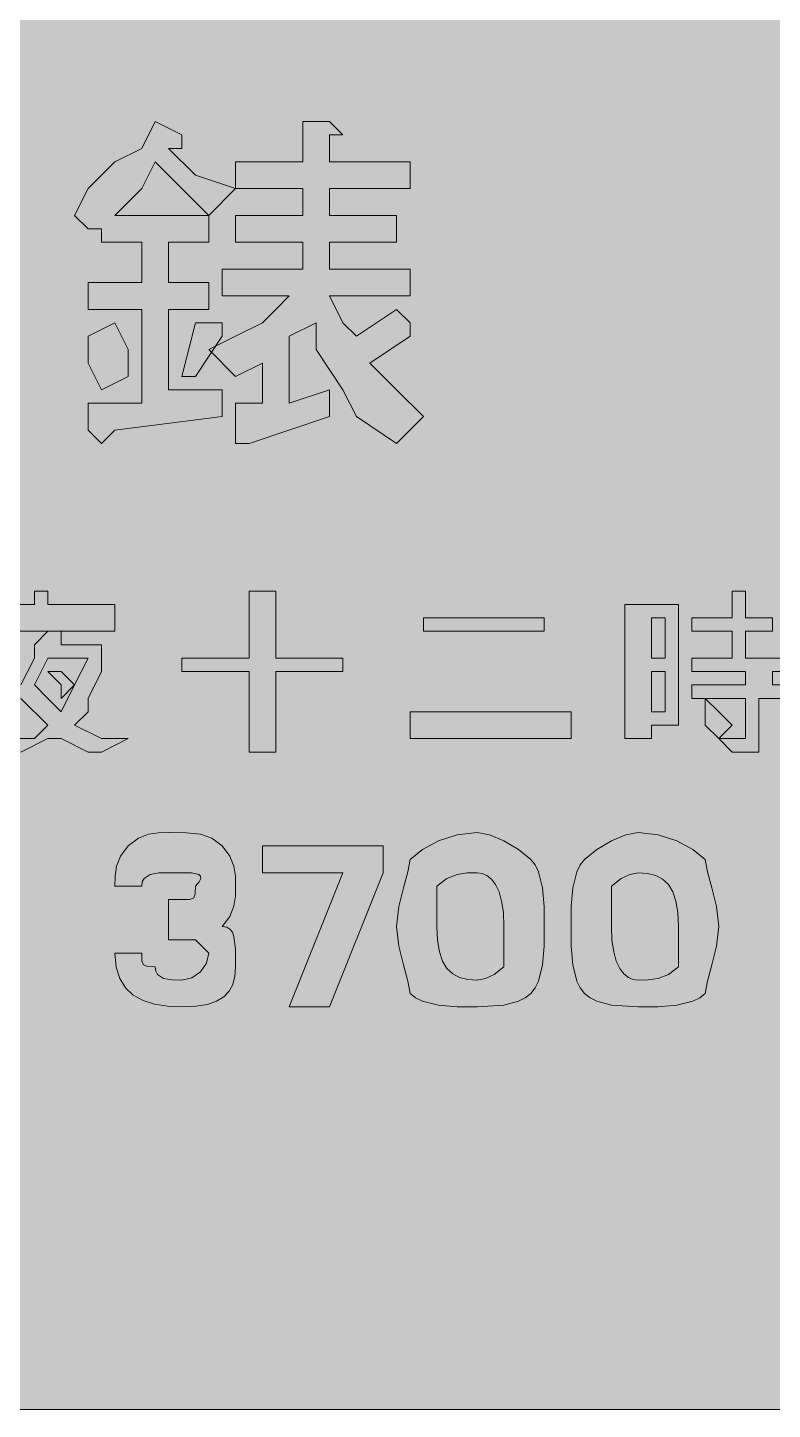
# Model space of a CAD drawing. Header units: metres. Extents: x 9 to 558, y 12 to 260.
# Drawn here: x 361.4 to 428, y 12.5 to 136.1 of the extents above; entities that cross this region are included whole.
import ezdxf

# ---------------------------------------------------------------- set-up
doc = ezdxf.new("R2010")
doc.units = ezdxf.units.M
doc.layers.add('FILL_BLACK_000000', color=7, linetype='Continuous', true_color=0x000000)
doc.layers.add('FILL_YELLOW_FFFF00', color=7, linetype='Continuous', true_color=0xffff00)

msp = doc.modelspace()

# ---------------------------------------------------------------- hatches: boundary and pattern name
at = {"layer": 'FILL_BLACK_000000', "true_color": 0x000000}
h = msp.add_hatch(color=7, dxfattribs=at)
h.dxf.hatch_style = 1
h.paths.add_polyline_path([(374.01, 116.88), (374.01, 113.28), (377.61, 113.28), (377.61, 110.88), (374.01, 110.88), (374.01, 103.68), (378.81, 103.68), (378.81, 101.28), (369.21, 100.08), (368.01, 98.88), (366.81, 100.08), (366.81, 102.48), (371.61, 102.48), (371.61, 110.88), (366.81, 110.88), (366.81, 113.28), (371.61, 113.28), (371.61, 116.88), (368.01, 116.88), (368.01, 118.08), (366.81, 118.08), (365.61, 119.28), (366.81, 121.68), (369.21, 124.08), (371.61, 125.28), (372.81, 127.68), (375.21, 126.48), (375.21, 125.28), (374.01, 125.28), (376.41, 122.88), (380.01, 121.68), (377.61, 119.28), (377.61, 116.88), (374.01, 116.88)])
h.paths.add_polyline_path([(375.21, 121.68), (372.81, 124.08), (371.61, 121.68), (369.21, 119.28), (377.61, 119.28), (375.21, 121.68)], flags=16)
h = msp.add_hatch(color=7, dxfattribs=at)
h.dxf.hatch_style = 1
h.paths.add_polyline_path([(386.01, 124.08), (386.01, 127.68), (388.41, 127.68), (389.61, 126.48), (388.41, 126.48), (388.41, 124.08), (395.61, 124.08), (395.61, 121.68), (388.41, 121.68), (388.41, 119.28), (394.41, 119.28), (394.41, 116.88), (388.41, 116.88), (388.41, 114.48), (395.61, 114.48), (395.61, 112.08), (388.41, 112.08), (389.61, 109.68), (390.81, 108.48), (394.41, 110.88), (395.61, 109.68), (395.61, 108.48), (392.01, 106.08), (394.41, 103.68), (396.81, 101.28), (394.41, 98.88), (390.81, 101.28), (389.61, 103.68), (387.21, 107.28), (387.21, 109.68), (384.81, 108.48), (384.81, 102.48), (388.41, 103.68), (388.41, 101.28), (381.21, 98.88), (380.01, 98.88), (380.01, 102.48), (382.41, 102.48), (382.41, 106.08), (380.01, 104.88), (377.61, 107.28), (380.01, 108.48), (382.41, 109.68), (383.61, 110.88), (384.81, 112.08), (378.81, 112.08), (378.81, 114.48), (386.01, 114.48), (386.01, 116.88), (380.01, 116.88), (380.01, 119.28), (386.01, 119.28), (386.01, 121.68), (380.01, 121.68), (380.01, 124.08), (386.01, 124.08)])
h = msp.add_hatch(color=7, dxfattribs=at)
h.dxf.hatch_style = 1
h.paths.add_polyline_path([(370.41, 107.28), (370.41, 104.88), (368.01, 103.68), (366.81, 106.08), (366.81, 108.48), (369.21, 109.68), (370.41, 107.28)])
h = msp.add_hatch(color=7, dxfattribs=at)
h.dxf.hatch_style = 1
h.paths.add_polyline_path([(376.41, 109.68), (378.81, 109.68), (378.81, 108.48), (376.41, 104.88), (375.21, 104.88), (376.41, 109.68)])
h = msp.add_hatch(color=7, dxfattribs=at)
h.dxf.hatch_style = 1
h.paths.add_polyline_path([(362.01, 84.48), (362.01, 85.68), (363.21, 85.68), (363.21, 84.48), (369.21, 84.48), (369.21, 82.08), (356.01, 82.08), (356.01, 84.48), (362.01, 84.48)])
h = msp.add_hatch(color=7, dxfattribs=at)
h.dxf.hatch_style = 1
h.paths.add_polyline_path([(383.61, 85.68), (383.61, 84.48), (383.61, 79.68), (389.61, 79.68), (389.61, 78.48), (383.61, 78.48), (383.61, 71.28), (381.21, 71.28), (381.21, 78.48), (375.21, 78.48), (375.21, 79.68), (381.21, 79.68), (381.21, 85.68), (382.41, 85.68), (383.61, 85.68)])
h = msp.add_hatch(color=7, dxfattribs=at)
h.dxf.hatch_style = 1
h.paths.add_polyline_path([(424.41, 82.08), (420.81, 82.08), (420.81, 83.28), (424.41, 83.28), (424.41, 85.68), (425.61, 85.68), (425.61, 84.48), (425.61, 83.28), (428.01, 83.28), (428.01, 82.08), (425.61, 82.08), (425.61, 79.68), (429.21, 79.68), (429.21, 78.48), (428.01, 78.48), (428.01, 77.28), (429.21, 77.28), (429.21, 76.08), (426.81, 76.08), (426.81, 72.48), (426.81, 71.28), (425.61, 71.28), (424.41, 71.28), (423.21, 72.48), (425.61, 72.48), (425.61, 73.68), (425.61, 76.08), (420.81, 76.08), (420.81, 77.28), (425.61, 77.28), (425.61, 78.48), (420.81, 78.48), (420.81, 79.68), (424.41, 79.68), (424.41, 82.08)])
h = msp.add_hatch(color=7, dxfattribs=at)
h.dxf.hatch_style = 1
h.paths.add_polyline_path([(418.41, 73.68), (417.21, 73.68), (417.21, 72.48), (414.81, 72.48), (414.81, 73.68), (414.81, 84.48), (419.61, 84.48), (419.61, 73.68), (418.41, 73.68)])
h.paths.add_polyline_path([(417.21, 83.28), (417.21, 79.68), (418.41, 79.68), (418.41, 83.28), (417.21, 83.28)], flags=16)
h.paths.add_polyline_path([(418.41, 78.48), (417.21, 78.48), (417.21, 74.88), (418.41, 74.88), (418.41, 78.48)], flags=16)
h = msp.add_hatch(color=7, dxfattribs=at)
h.dxf.hatch_style = 1
h.paths.add_polyline_path([(407.61, 83.28), (407.61, 82.08), (396.81, 82.08), (396.81, 83.28), (407.61, 83.28)])
h = msp.add_hatch(color=7, dxfattribs=at)
h.dxf.hatch_style = 1
h.paths.add_polyline_path([(368.01, 78.48), (366.81, 76.08), (366.81, 74.88), (365.61, 73.68), (368.01, 72.48), (370.41, 72.48), (368.01, 71.28), (366.81, 71.28), (364.41, 72.48), (363.21, 72.48), (360.81, 71.28), (359.61, 72.48), (362.01, 72.48), (363.21, 73.68), (360.81, 76.08), (359.61, 76.08), (360.81, 77.28), (362.01, 79.68), (362.01, 80.88), (363.21, 82.08), (364.41, 82.08), (364.41, 80.88), (366.81, 80.88), (368.01, 80.88), (368.01, 79.68), (368.01, 78.48)])
h.paths.add_polyline_path([(365.61, 77.28), (366.81, 79.68), (363.21, 79.68), (362.01, 77.28), (363.21, 76.08), (364.41, 74.88), (365.61, 77.28)], flags=16)
h = msp.add_hatch(color=7, dxfattribs=at)
h.dxf.hatch_style = 1
h.paths.add_polyline_path([(364.41, 77.28), (363.21, 78.48), (364.41, 78.48), (365.61, 77.28), (364.41, 76.08), (364.41, 77.28)])
h = msp.add_hatch(color=7, dxfattribs=at)
h.dxf.hatch_style = 1
h.paths.add_polyline_path([(423.21, 74.88), (424.41, 73.68), (423.21, 72.48), (422.01, 73.68), (422.01, 74.88), (422.01, 76.08), (423.21, 74.88)])
h = msp.add_hatch(color=7, dxfattribs=at)
h.dxf.hatch_style = 1
h.paths.add_polyline_path([(410.01, 74.88), (410.01, 72.48), (395.61, 72.48), (395.61, 74.88), (410.01, 74.88)])
h = msp.add_hatch(color=7, dxfattribs=at)
h.dxf.hatch_style = 1
h.paths.add_polyline_path([(373.92, 48.54), (372.75, 48.72), (371.73, 49.05), (370.86, 49.53), (370.16, 50.18), (369.64, 51.01), (369.32, 52.04), (369.21, 53.28), (371.61, 53.28), (371.63, 52.59), (371.76, 52.23), (372.12, 52.1), (372.81, 52.08), (372.86, 51.68), (373.02, 51.39), (373.56, 51.03), (374.33, 50.9), (375.21, 50.88), (376.09, 51.09), (376.86, 51.63), (377.4, 52.4), (377.61, 53.28), (376.41, 54.48), (375.21, 54.48), (374.01, 54.48), (374.01, 58.08), (375.21, 58.08), (375.9, 58.1), (376.26, 58.23), (376.39, 58.59), (376.41, 59.28), (376.75, 59.68), (376.9, 59.97), (376.87, 60.19), (376.71, 60.33), (376.07, 60.46), (375.21, 60.48), (374.01, 60.48), (373.13, 60.46), (372.36, 60.33), (371.82, 59.97), (371.66, 59.68), (371.61, 59.28), (369.21, 59.28), (369.23, 60.18), (369.36, 61.08), (369.72, 61.98), (370.41, 62.88), (371.31, 63.57), (372.21, 63.93), (373.11, 64.06), (374.01, 64.08), (375.6, 64.06), (376.86, 63.93), (377.89, 63.57), (378.81, 62.88), (379.5, 61.98), (379.86, 61.08), (379.99, 60.18), (380.01, 59.28), (379.99, 58.38), (379.86, 57.48), (379.5, 56.58), (378.81, 55.68), (379.21, 55.62), (379.5, 55.45), (379.72, 55.17), (379.86, 54.78), (379.99, 53.65), (380.01, 52.08), (379.95, 51.24), (379.77, 50.5), (379.44, 49.89), (378.96, 49.38), (378.31, 48.99), (377.48, 48.7), (376.45, 48.54), (375.21, 48.48), (373.92, 48.54)])
h = msp.add_hatch(color=7, dxfattribs=at)
h.dxf.hatch_style = 1
h.paths.add_polyline_path([(407.46, 52.23), (407.1, 50.79), (406.81, 50.18), (406.41, 49.68), (405.91, 49.28), (405.32, 48.99), (404.01, 48.63), (401.61, 48.48), (399.83, 48.5), (398.16, 48.63), (396.72, 48.99), (396.11, 49.28), (395.61, 49.68), (395.42, 50.79), (395.01, 52.23), (394.6, 53.9), (394.41, 55.68), (394.6, 57.46), (395.01, 59.13), (395.42, 60.57), (395.61, 61.68), (396.72, 62.56), (398.16, 63.33), (399.83, 63.87), (401.61, 64.08), (402.7, 63.87), (404.01, 63.33), (405.32, 62.56), (406.41, 61.68), (406.81, 61.18), (407.1, 60.57), (407.46, 59.13), (407.59, 57.46), (407.61, 55.68), (407.59, 53.9), (407.46, 52.23)])
h.paths.add_polyline_path([(403.8, 57.95), (403.57, 58.78), (403.26, 59.43), (402.9, 59.91), (402.49, 60.24), (402.06, 60.42), (401.61, 60.48), (400.71, 60.46), (399.81, 60.33), (398.91, 59.97), (398.01, 59.28), (398.01, 55.68), (398.07, 54.44), (398.23, 53.41), (398.52, 52.58), (398.91, 51.93), (399.42, 51.45), (400.03, 51.12), (400.77, 50.94), (401.61, 50.88), (402.36, 51.03), (403.13, 51.39), (404.01, 52.08), (404.01, 55.68), (403.96, 56.92), (403.8, 57.95)], flags=16)
h = msp.add_hatch(color=7, dxfattribs=at)
h.dxf.hatch_style = 1
h.paths.add_polyline_path([(422.61, 52.23), (422.2, 50.79), (422.01, 49.68), (421.51, 49.28), (420.9, 48.99), (419.46, 48.63), (417.79, 48.5), (416.01, 48.48), (413.61, 48.63), (412.3, 48.99), (411.71, 49.28), (411.21, 49.68), (410.81, 50.18), (410.52, 50.79), (410.16, 52.23), (410.03, 53.9), (410.01, 55.68), (410.03, 57.46), (410.16, 59.13), (410.52, 60.57), (410.81, 61.18), (411.21, 61.68), (412.3, 62.56), (413.61, 63.33), (414.92, 63.87), (416.01, 64.08), (417.79, 63.87), (419.46, 63.33), (420.9, 62.56), (422.01, 61.68), (422.2, 60.57), (422.61, 59.13), (423.02, 57.46), (423.21, 55.68), (423.02, 53.9), (422.61, 52.23)])
h.paths.add_polyline_path([(419.38, 57.95), (419.1, 58.78), (418.71, 59.43), (418.2, 59.91), (417.58, 60.24), (416.85, 60.42), (416.01, 60.48), (415.26, 60.33), (414.49, 59.97), (413.61, 59.28), (413.61, 55.68), (413.66, 54.44), (413.82, 53.41), (414.05, 52.58), (414.36, 51.93), (414.72, 51.45), (415.13, 51.12), (415.56, 50.94), (416.01, 50.88), (416.91, 50.9), (417.81, 51.03), (418.71, 51.39), (419.61, 52.08), (419.61, 55.68), (419.55, 56.92), (419.38, 57.95)], flags=16)
h = msp.add_hatch(color=7, dxfattribs=at)
h.dxf.hatch_style = 1
h.paths.add_polyline_path([(389.61, 60.48), (382.41, 60.48), (382.41, 62.88), (393.21, 62.88), (393.21, 60.48), (388.41, 48.48), (384.81, 48.48), (389.61, 60.48)])
at = {"layer": 'FILL_YELLOW_FFFF00', "true_color": 0xffff00}
h = msp.add_hatch(color=7, dxfattribs=at)
h.dxf.hatch_style = 1
h.paths.add_polyline_path([(552.02, 259.66), (553.41, 259.53), (554.8, 259.17), (556.41, 258.48), (557.1, 256.87), (557.46, 255.48), (557.59, 254.09), (557.61, 252.48), (557.61, 19.68), (557.61, 16.08), (557.01, 15.33), (556.6, 14.56), (556.41, 13.68), (554.8, 12.99), (553.41, 12.63), (552.02, 12.5), (550.41, 12.48), (16.41, 12.48), (14.01, 12.48), (13.13, 12.67), (12.36, 13.08), (11.61, 13.68), (10.22, 15.29), (9.8, 16), (9.51, 16.68), (9.25, 18.07), (9.21, 19.68), (9.21, 252.48), (9.21, 256.08), (9.61, 256.13), (9.92, 256.29), (10.41, 256.83), (10.9, 257.6), (11.61, 258.48), (12.36, 259.08), (13.13, 259.49), (14.01, 259.68), (16.41, 259.68), (550.41, 259.68), (552.02, 259.66)])

# ---------------------------------------------------------------- linework, layer by layer
at = {"layer": 'FILL_BLACK_000000', "lineweight": 0, "true_color": 0x000000}
for points in [[(374.01, 116.88), (374.01, 113.28), (377.61, 113.28), (377.61, 110.88), (374.01, 110.88), (374.01, 103.68), (378.81, 103.68), (378.81, 101.28), (369.21, 100.08), (368.01, 98.88), (366.81, 100.08), (366.81, 102.48), (371.61, 102.48), (371.61, 110.88), (366.81, 110.88), (366.81, 113.28), (371.61, 113.28), (371.61, 116.88), (368.01, 116.88), (368.01, 118.08), (366.81, 118.08), (365.61, 119.28), (366.81, 121.68), (369.21, 124.08), (371.61, 125.28), (372.81, 127.68), (375.21, 126.48), (375.21, 125.28), (374.01, 125.28), (376.41, 122.88), (380.01, 121.68), (377.61, 119.28), (377.61, 116.88)], [(386.01, 124.08), (386.01, 127.68), (388.41, 127.68), (389.61, 126.48), (388.41, 126.48), (388.41, 124.08), (395.61, 124.08), (395.61, 121.68), (388.41, 121.68), (388.41, 119.28), (394.41, 119.28), (394.41, 116.88), (388.41, 116.88), (388.41, 114.48), (395.61, 114.48), (395.61, 112.08), (388.41, 112.08), (389.61, 109.68), (390.81, 108.48), (394.41, 110.88), (395.61, 109.68), (395.61, 108.48), (392.01, 106.08), (394.41, 103.68), (396.81, 101.28), (394.41, 98.88), (390.81, 101.28), (389.61, 103.68), (387.21, 107.28), (387.21, 109.68), (384.81, 108.48), (384.81, 102.48), (388.41, 103.68), (388.41, 101.28), (381.21, 98.88), (380.01, 98.88), (380.01, 102.48), (382.41, 102.48), (382.41, 106.08), (380.01, 104.88), (377.61, 107.28), (380.01, 108.48), (382.41, 109.68), (383.61, 110.88), (384.81, 112.08), (378.81, 112.08), (378.81, 114.48), (386.01, 114.48), (386.01, 116.88), (380.01, 116.88), (380.01, 119.28), (386.01, 119.28), (386.01, 121.68), (380.01, 121.68), (380.01, 124.08)], [(375.21, 121.68), (372.81, 124.08), (371.61, 121.68), (369.21, 119.28), (377.61, 119.28)], [(370.41, 107.28), (370.41, 104.88), (368.01, 103.68), (366.81, 106.08), (366.81, 108.48), (369.21, 109.68)], [(376.41, 109.68), (378.81, 109.68), (378.81, 108.48), (376.41, 104.88), (375.21, 104.88)], [(362.01, 84.48), (362.01, 85.68), (363.21, 85.68), (363.21, 84.48), (369.21, 84.48), (369.21, 82.08), (356.01, 82.08), (356.01, 84.48)], [(383.61, 85.68), (383.61, 84.48), (383.61, 79.68), (389.61, 79.68), (389.61, 78.48), (383.61, 78.48), (383.61, 71.28), (381.21, 71.28), (381.21, 78.48), (375.21, 78.48), (375.21, 79.68), (381.21, 79.68), (381.21, 85.68), (382.41, 85.68)], [(418.41, 73.68), (417.21, 73.68), (417.21, 72.48), (414.81, 72.48), (414.81, 73.68), (414.81, 84.48), (419.61, 84.48), (419.61, 73.68)], [(407.61, 83.28), (407.61, 82.08), (396.81, 82.08), (396.81, 83.28)], [(417.21, 83.28), (417.21, 79.68), (418.41, 79.68), (418.41, 83.28)], [(365.61, 77.28), (366.81, 79.68), (363.21, 79.68), (362.01, 77.28), (363.21, 76.08), (364.41, 74.88)], [(364.41, 77.28), (363.21, 78.48), (364.41, 78.48), (365.61, 77.28), (364.41, 76.08)], [(418.41, 78.48), (417.21, 78.48), (417.21, 74.88), (418.41, 74.88)], [(423.21, 74.88), (424.41, 73.68), (423.21, 72.48), (422.01, 73.68), (422.01, 74.88), (422.01, 76.08)], [(410.01, 74.88), (410.01, 72.48), (395.61, 72.48), (395.61, 74.88)], [(373.92, 48.54), (372.75, 48.72), (371.73, 49.05), (370.86, 49.53), (370.16, 50.18), (369.64, 51.01), (369.32, 52.04), (369.21, 53.28), (371.61, 53.28), (371.63, 52.59), (371.76, 52.23), (372.12, 52.1), (372.81, 52.08), (372.86, 51.68), (373.02, 51.39), (373.56, 51.03), (374.33, 50.9), (375.21, 50.88), (376.09, 51.09), (376.86, 51.63), (377.4, 52.4), (377.61, 53.28), (376.41, 54.48), (375.21, 54.48), (374.01, 54.48), (374.01, 58.08), (375.21, 58.08), (375.9, 58.1), (376.26, 58.23), (376.39, 58.59), (376.41, 59.28), (376.75, 59.68), (376.9, 59.97), (376.87, 60.19), (376.71, 60.33), (376.07, 60.46), (375.21, 60.48), (374.01, 60.48), (373.13, 60.46), (372.36, 60.33), (371.82, 59.97), (371.66, 59.68), (371.61, 59.28), (369.21, 59.28), (369.23, 60.18), (369.36, 61.08), (369.72, 61.98), (370.41, 62.88), (371.31, 63.57), (372.21, 63.93), (373.11, 64.06), (374.01, 64.08), (375.6, 64.06), (376.86, 63.93), (377.89, 63.57), (378.81, 62.88), (379.5, 61.98), (379.86, 61.08), (379.99, 60.18), (380.01, 59.28), (379.99, 58.38), (379.86, 57.48), (379.5, 56.58), (378.81, 55.68), (379.21, 55.62), (379.5, 55.45), (379.72, 55.17), (379.86, 54.78), (379.99, 53.65), (380.01, 52.08), (379.95, 51.24), (379.77, 50.5), (379.44, 49.89), (378.96, 49.38), (378.31, 48.99), (377.48, 48.7), (376.45, 48.54), (375.21, 48.48)], [(407.46, 52.23), (407.1, 50.79), (406.81, 50.18), (406.41, 49.68), (405.91, 49.28), (405.32, 48.99), (404.01, 48.63), (401.61, 48.48), (399.83, 48.5), (398.16, 48.63), (396.72, 48.99), (396.11, 49.28), (395.61, 49.68), (395.42, 50.79), (395.01, 52.23), (394.6, 53.9), (394.41, 55.68), (394.6, 57.46), (395.01, 59.13), (395.42, 60.57), (395.61, 61.68), (396.72, 62.56), (398.16, 63.33), (399.83, 63.87), (401.61, 64.08), (402.7, 63.87), (404.01, 63.33), (405.32, 62.56), (406.41, 61.68), (406.81, 61.18), (407.1, 60.57), (407.46, 59.13), (407.59, 57.46), (407.61, 55.68), (407.59, 53.9)], [(422.61, 52.23), (422.2, 50.79), (422.01, 49.68), (421.51, 49.28), (420.9, 48.99), (419.46, 48.63), (417.79, 48.5), (416.01, 48.48), (413.61, 48.63), (412.3, 48.99), (411.71, 49.28), (411.21, 49.68), (410.81, 50.18), (410.52, 50.79), (410.16, 52.23), (410.03, 53.9), (410.01, 55.68), (410.03, 57.46), (410.16, 59.13), (410.52, 60.57), (410.81, 61.18), (411.21, 61.68), (412.3, 62.56), (413.61, 63.33), (414.92, 63.87), (416.01, 64.08), (417.79, 63.87), (419.46, 63.33), (420.9, 62.56), (422.01, 61.68), (422.2, 60.57), (422.61, 59.13), (423.02, 57.46), (423.21, 55.68), (423.02, 53.9)], [(389.61, 60.48), (382.41, 60.48), (382.41, 62.88), (393.21, 62.88), (393.21, 60.48), (388.41, 48.48), (384.81, 48.48)], [(403.8, 57.95), (403.57, 58.78), (403.26, 59.43), (402.9, 59.91), (402.49, 60.24), (402.06, 60.42), (401.61, 60.48), (400.71, 60.46), (399.81, 60.33), (398.91, 59.97), (398.01, 59.28), (398.01, 55.68), (398.07, 54.44), (398.23, 53.41), (398.52, 52.58), (398.91, 51.93), (399.42, 51.45), (400.03, 51.12), (400.77, 50.94), (401.61, 50.88), (402.36, 51.03), (403.13, 51.39), (404.01, 52.08), (404.01, 55.68), (403.96, 56.92)], [(419.38, 57.95), (419.1, 58.78), (418.71, 59.43), (418.2, 59.91), (417.58, 60.24), (416.85, 60.42), (416.01, 60.48), (415.26, 60.33), (414.49, 59.97), (413.61, 59.28), (413.61, 55.68), (413.66, 54.44), (413.82, 53.41), (414.05, 52.58), (414.36, 51.93), (414.72, 51.45), (415.13, 51.12), (415.56, 50.94), (416.01, 50.88), (416.91, 50.9), (417.81, 51.03), (418.71, 51.39), (419.61, 52.08), (419.61, 55.68), (419.55, 56.92)]]:
    msp.add_lwpolyline(points, close=True, dxfattribs=at)
for points in [[(429.21, 76.08), (426.81, 76.08), (426.81, 72.48), (426.81, 71.28), (425.61, 71.28), (424.41, 71.28), (423.21, 72.48), (425.61, 72.48), (425.61, 73.68), (425.61, 76.08), (420.81, 76.08), (420.81, 77.28), (425.61, 77.28), (425.61, 78.48), (420.81, 78.48), (420.81, 79.68), (424.41, 79.68), (424.41, 82.08), (420.81, 82.08), (420.81, 83.28), (424.41, 83.28), (424.41, 85.68), (425.61, 85.68), (425.61, 84.48), (425.61, 83.28), (428.01, 83.28), (428.01, 82.08), (425.61, 82.08), (425.61, 79.68), (429.21, 79.68)], [(360.81, 77.28), (362.01, 79.68), (362.01, 80.88), (363.21, 82.08), (364.41, 82.08), (364.41, 80.88), (366.81, 80.88), (368.01, 80.88), (368.01, 79.68), (368.01, 78.48), (366.81, 76.08), (366.81, 74.88), (365.61, 73.68), (368.01, 72.48), (370.41, 72.48), (368.01, 71.28), (366.81, 71.28), (364.41, 72.48), (363.21, 72.48), (360.81, 71.28)], [(429.21, 78.48), (428.01, 78.48), (428.01, 77.28), (429.21, 77.28)], [(359.61, 72.48), (362.01, 72.48), (363.21, 73.68), (360.81, 76.08)]]:
    msp.add_lwpolyline(points, dxfattribs=at)
at = {"layer": 'FILL_YELLOW_FFFF00', "lineweight": 0, "true_color": 0xffff00}
msp.add_lwpolyline([(16.41, 259.68), (550.41, 259.68), (552.02, 259.66), (553.41, 259.53), (554.8, 259.17), (556.41, 258.48), (557.1, 256.87), (557.46, 255.48), (557.59, 254.09), (557.61, 252.48), (557.61, 19.68), (557.61, 16.08), (557.01, 15.33), (556.6, 14.56), (556.41, 13.68), (554.8, 12.99), (553.41, 12.63), (552.02, 12.5), (550.41, 12.48), (16.41, 12.48)], dxfattribs=at)

doc.saveas('drawing.dxf')
